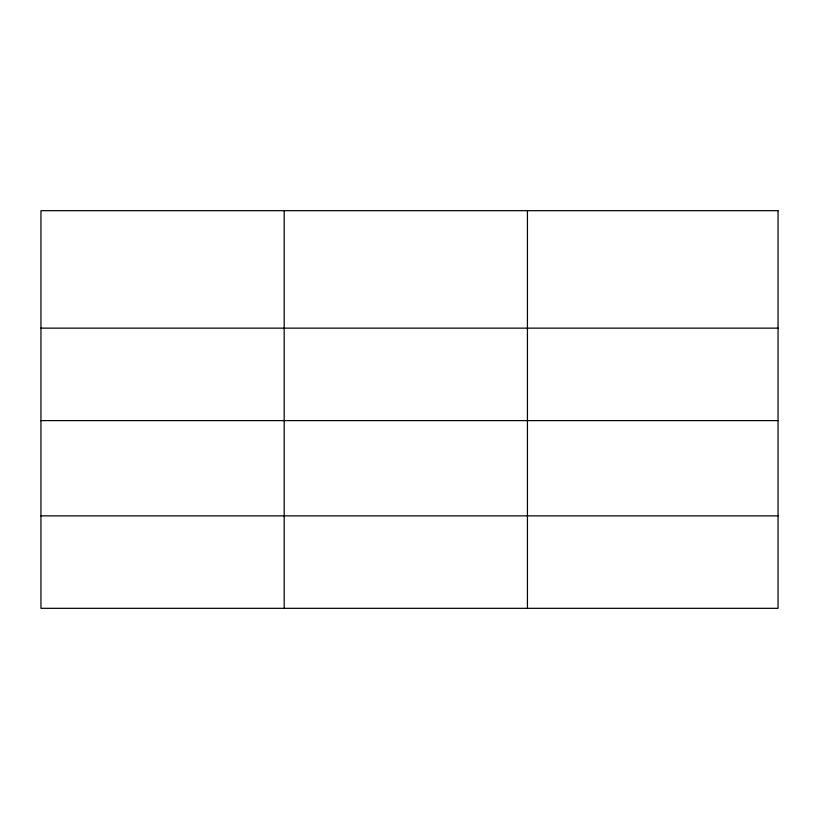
<?xml version="1.0" encoding="UTF-8"?>
<svg xmlns="http://www.w3.org/2000/svg" width="819" height="819" viewBox="0 0 819 819"><rect width="100%" height="100%" fill="white"/><g stroke="black" fill="none" stroke-linecap="round" stroke-linejoin="round"><path stroke-width="1.23" d="M40.95 328.143L778.05 328.143M40.95 420.608L778.05 420.608M40.95 515.868L778.05 515.868M527.436 210.678L527.436 608.322M284.193 210.678L284.193 608.322M778.05 210.678L40.95 210.678L40.95 608.322L778.05 608.322L778.05 210.678"/></g></svg>
